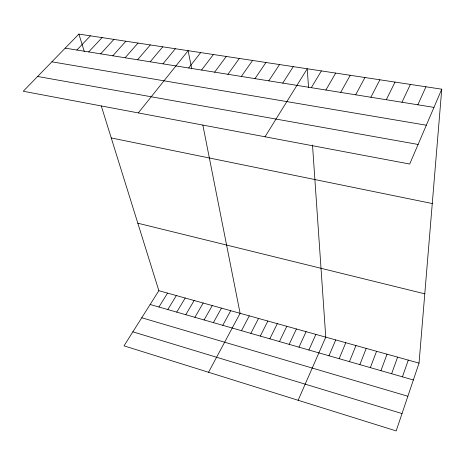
<?xml version="1.0" encoding="UTF-8"?>
<svg xmlns="http://www.w3.org/2000/svg" width="465" height="465" viewBox="0 0 465 465"><rect width="100%" height="100%" fill="white"/><g stroke="black" fill="none" stroke-linecap="round" stroke-linejoin="round"><path stroke-width="0.7" d="M101.283 105.974L158.856 290.695L124.01 345.855L396.18 430.916L419.041 363.107L441.75 89.187L78.876 34.085L23.25 91.25L409.706 164.035L441.75 89.187M402.44 376.836L408.27 360.108M391.629 373.738L397.604 357.137M380.928 370.669L387.037 354.202M370.332 367.629L376.58 351.29M359.84 364.624L366.222 348.407M349.448 361.642L355.963 345.553M339.159 358.689L345.797 342.722M328.97 355.772L335.736 339.921M298.123 400.272L325.762 337.148L312.509 145.057M417.849 104.794L425.952 86.786M308.882 350.011L315.886 334.399M298.978 347.169L306.104 331.673M401.963 102.242L410.38 84.427M289.172 344.356L296.414 328.976M279.459 341.572L286.806 326.302M269.834 338.811L277.297 323.657M386.31 99.725L395.023 82.09M260.301 336.079L267.869 321.03M250.856 333.37L258.528 318.432M370.884 97.249L379.882 79.794M241.498 330.685L249.275 315.857M208.547 372.279L240.103 313.305L202.856 125.102M355.673 94.808L364.949 77.527M222.758 325.314L230.739 310.696M340.676 92.396L350.226 75.289M213.383 322.623L221.462 308.115M204.094 319.961L212.273 305.557M194.893 317.322L203.164 303.023M325.895 90.024L335.701 73.086M185.779 314.706L194.143 300.512M176.746 312.12L185.204 298.024M311.312 87.682L321.373 70.907M167.795 309.55L176.34 295.56M158.931 307.01L167.557 293.113M265.015 136.786L307.243 68.762L308.545 87.647M282.749 83.096L293.299 66.646M268.758 80.846L279.541 64.559M254.96 78.632L265.963 62.496M241.347 76.44L252.565 60.462M227.908 74.284L239.341 58.451M214.656 72.156L226.286 56.468M201.572 70.052L213.406 54.515M188.662 67.983L200.688 52.586M138.314 112.919L188.127 50.679L191.731 68.861M162.959 63.85L175.357 48.738M150.178 61.799L162.75 46.826M137.559 59.77L150.305 44.936M125.102 57.77L138.024 43.071M112.809 55.8L125.893 41.228M100.678 53.847L113.913 39.409M88.699 51.923L102.091 37.613M76.87 50.022L90.408 35.84M65.193 48.151L433.961 107.38M51.882 61.828L426.324 125.213M37.63 76.469L418.087 144.452M111.245 137.942L432.27 203.536M137.826 223.212L424.783 293.828M158.856 290.695L419.041 363.107M150.143 304.488L413.356 379.969M141.755 317.764L407.863 396.25M132.874 331.824L402.027 413.565M78.876 34.085L84.334 51.592"/></g></svg>
